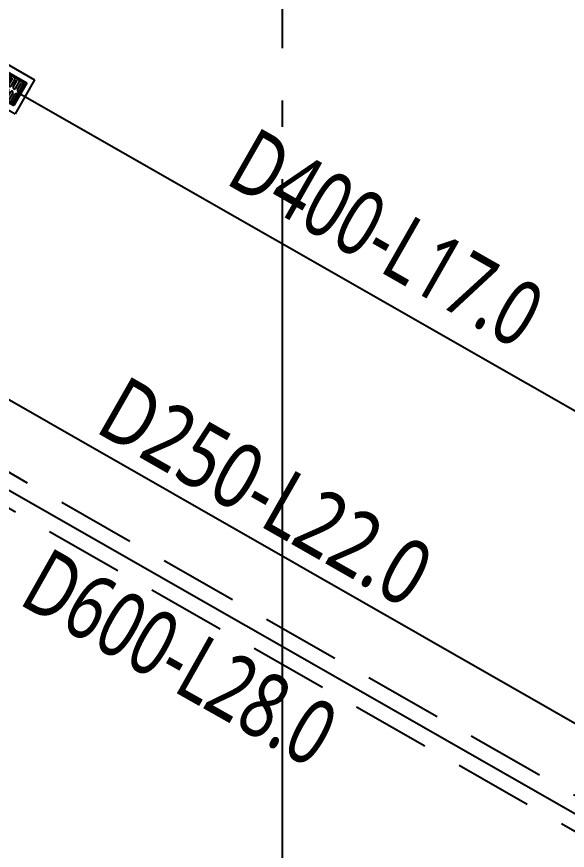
# Model space of a CAD drawing. Header units: millimetres. Extents: x 252222657 to 254795153, y 504225591 to 504550014.
# Drawn here: x 252452633 to 252463144, y 504294712 to 504310621 of the extents above; entities that cross this region are included whole.
import ezdxf
from ezdxf.lldxf.tags import DXFTag

# ---------------------------------------------------------------- set-up
doc = ezdxf.new("R2010")
doc.units = ezdxf.units.MM
for name, pattern in [('CEN', [35, 30, -2, 1, -2]), ('DASHED', [0.75, 0.5, -0.25]), ('PHANTOM', [2.5, 1.25, -0.25, 0.25, -0.25, 0.25, -0.25])]:
    doc.linetypes.add(name, pattern=pattern)
for name, color, linetype in [('1-계획-우수관로', 3, 'Continuous'), ('1-계획-우수문자', 2, 'Continuous'), ('1-계획-우수집수정', 27, 'PHANTOM'), ('2-계획-오수관로', 3, 'Continuous'), ('2-계획-오수문자', 2, 'Continuous'), ('4A.TEC CEN', 1, 'CEN'), ('NO체인', 1, 'Continuous')]:
    doc.layers.add(name, color=color, linetype=linetype)
doc.styles.add('GHS', font='malgun.ttf')
tags = doc.linetypes.add('CDZ001', pattern='A,0.9,[123,KHCLINE.shx,S=0.00909,R=0,X=0,Y=0],-0.3,-0.5', length=1.7).pattern_tags.tags
tags[14:15] = [DXFTag(74, 4), DXFTag(75, 0), DXFTag(340, '0'), DXFTag(46, 1.0), DXFTag(50, 0.0), DXFTag(44, 0.0), DXFTag(45, 0.0)]
tags[12:13] = [DXFTag(74, 4), DXFTag(75, 0), DXFTag(340, '0'), DXFTag(46, 1.0), DXFTag(50, 0.0), DXFTag(44, 0.0), DXFTag(45, 0.0)]

# ---------------------------------------------------------------- blocks, each defined once
blk = doc.blocks.new('A$C5BB515A3')
at = {"layer": '1-계획-우수집수정', "linetype": 'Continuous'}
for p, q in [((0.84, 0.75), (0, 0.75)), ((0, 0), (0, 0.75)), ((0.84, 0.75), (0.84, 0)), ((0.15, 0.15), (0.15, 0.6)), ((0.15, 0.6), (0.69, 0.6)), ((0.69, 0.15), (0.69, 0.6)), ((0.84, 0), (0, 0)), ((0.15, 0.15), (0.69, 0.15))]:
    blk.add_line(p, q, dxfattribs=at)
at = {"layer": '1-계획-우수집수정', "color": 8, "linetype": 'Continuous'}
for p, q in [((0.1, 0.125), (0.1, 0.625)), ((0.74, 0.625), (0.1, 0.625)), ((0.105, 0.13), (0.105, 0.62)), ((0.415, 0.62), (0.105, 0.62)), ((0.138, 0.426), (0.138, 0.576)), ((0.188, 0.426), (0.188, 0.576)), ((0.233, 0.426), (0.233, 0.576)), ((0.283, 0.426), (0.283, 0.576)), ((0.327, 0.426), (0.327, 0.576)), ((0.377, 0.426), (0.377, 0.576)), ((0.415, 0.62), (0.415, 0.375)), ((0.42, 0.625), (0.42, 0.375)), ((0.425, 0.62), (0.425, 0.375)), ((0.735, 0.62), (0.425, 0.62)), ((0.458, 0.426), (0.458, 0.576)), ((0.508, 0.426), (0.508, 0.576)), ((0.553, 0.426), (0.553, 0.576)), ((0.603, 0.426), (0.603, 0.576)), ((0.647, 0.426), (0.647, 0.576)), ((0.697, 0.426), (0.697, 0.576)), ((0.735, 0.13), (0.735, 0.62)), ((0.74, 0.125), (0.74, 0.625)), ((0.138, 0.323), (0.138, 0.173)), ((0.188, 0.323), (0.188, 0.173)), ((0.233, 0.323), (0.233, 0.173)), ((0.283, 0.323), (0.283, 0.173)), ((0.327, 0.323), (0.327, 0.173)), ((0.377, 0.323), (0.377, 0.173)), ((0.415, 0.375), (0.415, 0.13)), ((0.42, 0.375), (0.42, 0.125)), ((0.425, 0.375), (0.425, 0.13)), ((0.458, 0.323), (0.458, 0.173)), ((0.508, 0.323), (0.508, 0.173)), ((0.553, 0.323), (0.553, 0.173)), ((0.603, 0.323), (0.603, 0.173)), ((0.647, 0.323), (0.647, 0.173)), ((0.697, 0.323), (0.697, 0.173)), ((0.74, 0.125), (0.1, 0.125)), ((0.415, 0.13), (0.105, 0.13)), ((0.735, 0.13), (0.425, 0.13))]:
    blk.add_line(p, q, dxfattribs=at)
for centre, start, end in [((0.163, 0.576), 0, 180), ((0.258, 0.576), 0, 180), ((0.352, 0.576), 0, 180), ((0.483, 0.576), 0, 180), ((0.578, 0.576), 0, 180), ((0.672, 0.576), 0, 180), ((0.163, 0.426), 180, 0), ((0.163, 0.323), 0, 180), ((0.258, 0.426), 180, 0), ((0.258, 0.323), 0, 180), ((0.352, 0.426), 180, 0), ((0.352, 0.323), 0, 180), ((0.483, 0.426), 180, 0), ((0.483, 0.323), 0, 180), ((0.578, 0.426), 180, 0), ((0.578, 0.323), 0, 180), ((0.672, 0.426), 180, 0), ((0.672, 0.323), 0, 180), ((0.163, 0.173), 180, 0), ((0.258, 0.173), 180, 0), ((0.352, 0.173), 180, 0), ((0.483, 0.173), 180, 0), ((0.578, 0.173), 180, 0), ((0.672, 0.173), 180, 0)]:
    blk.add_arc(centre, 0.025, start, end, dxfattribs=at)

msp = doc.modelspace()

# ---------------------------------------------------------------- linework, layer by layer
at = {"layer": '1-계획-우수관로', "color": 2, "linetype": 'CDZ001', "ltscale": 3000, "elevation": 3333.33}
msp.add_lwpolyline([(252467214.82, 504300850.67), (252452656.9, 504309165.75)], dxfattribs=at)
at = {"layer": '1-계획-우수관로', "color": 2, "linetype": 'DASHED', "ltscale": 3000, "elevation": 3333.33}
for points in [[(252471288.03, 504293160.13), (252464565.97, 504295028.55), (252446254.1, 504305481.24)], [(252471127.35, 504292582.04), (252464333.36, 504294470.46), (252445956.66, 504304960.16)]]:
    msp.add_lwpolyline(points, dxfattribs=at)
at = {"layer": '2-계획-오수관로', "linetype": 'CDZ001', "ltscale": 3, "elevation": 3333.33}
msp.add_lwpolyline([(252467631.18, 504294965.69, -0.05223201), (252465247.32, 504296014.8), (252448405.67, 504305634.28)], format="xyb", dxfattribs=at)
at = {"layer": '4A.TEC CEN', "color": 250, "ltscale": 500, "elevation": -6666.22}
msp.add_lwpolyline([(252457702.12, 504517518.37), (252457702.12, 504244114.16)], dxfattribs=at)
at = {"layer": 'NO체인', "color": 250, "linetype": 'Continuous', "elevation": 3333.33}
msp.add_lwpolyline([(252574098.11, 504296095.75), (252534884.04, 504297702.35, 0.0295859), (252534174.72, 504297689.43), (252512356.84, 504295998.18), (252472528.93, 504292910.91, -0.15019257), (252464503.37, 504294712.29), (252389541.31, 504337528.5, -0.1700758), (252383473.17, 504344518.53), (252369901.5, 504378697.03), (252365842.52, 504383290.88), (252358697.04, 504387204.12), (252356281.34, 504388528.41), (252354678.81, 504389406.93), (252339738.68, 504397599.77), (252289245.09, 504488392.36)], format="xyb", dxfattribs=at)
msp.add_lwpolyline([(252574098.11, 504296095.75), (252534884.04, 504297702.35, 0.0295859), (252534174.72, 504297689.43), (252512356.84, 504295998.18), (252472528.93, 504292910.91, -0.15019257), (252464503.37, 504294712.29), (252389541.31, 504337528.5, -0.1700758), (252383473.17, 504344518.53), (252369901.5, 504378697.03), (252365842.52, 504383290.88), (252358697.04, 504387204.12), (252356281.34, 504388528.41), (252354678.81, 504389406.93), (252339738.68, 504397599.77), (252289245.09, 504488392.36)], format="xyb", dxfattribs=at)
msp.add_lwpolyline([(252574098.11, 504296095.75), (252534884.04, 504297702.35, 0.0295859), (252534174.72, 504297689.43), (252512356.84, 504295998.18), (252472528.93, 504292910.91, -0.15019257), (252464503.37, 504294712.29), (252389541.31, 504337528.5, -0.1700758), (252383473.17, 504344518.53), (252369901.5, 504378697.03), (252365842.52, 504383290.88), (252358697.04, 504387204.12), (252356281.34, 504388528.41), (252354678.81, 504389406.93), (252339738.68, 504397599.77), (252289245.09, 504488392.36)], format="xyb", dxfattribs=at)

# ---------------------------------------------------------------- block references
at = {"layer": '1-계획-우수집수정', "xscale": 1000, "yscale": 1000, "zscale": 1000, "rotation": 150.2662114145944}
msp.add_blockref('A$C5BB515A3', (252452973.14, 504309416.98, 3333.33), dxfattribs=at)

# ---------------------------------------------------------------- texts
at = {"layer": '1-계획-우수문자', "color": 2, "style": 'GHS', "width": 0.75}
for s, rotation, p in [('D400-L17.0', 330.266211, (252456589.12, 504307451.72, 3333.33)), ('D600-L28.0', 330.557472, (252452642.38, 504299427.44, 3333.33))]:
    msp.add_text(s, height=1250, rotation=rotation, dxfattribs=at).set_placement(p)
at = {"layer": '2-계획-오수문자', "color": 0, "style": 'GHS', "width": 0.8}
msp.add_text('D250-L22.0', height=1250, rotation=330.266211, dxfattribs=at).set_placement((252454097.85, 504302715.15, 3333.33))

doc.saveas('drawing.dxf')
